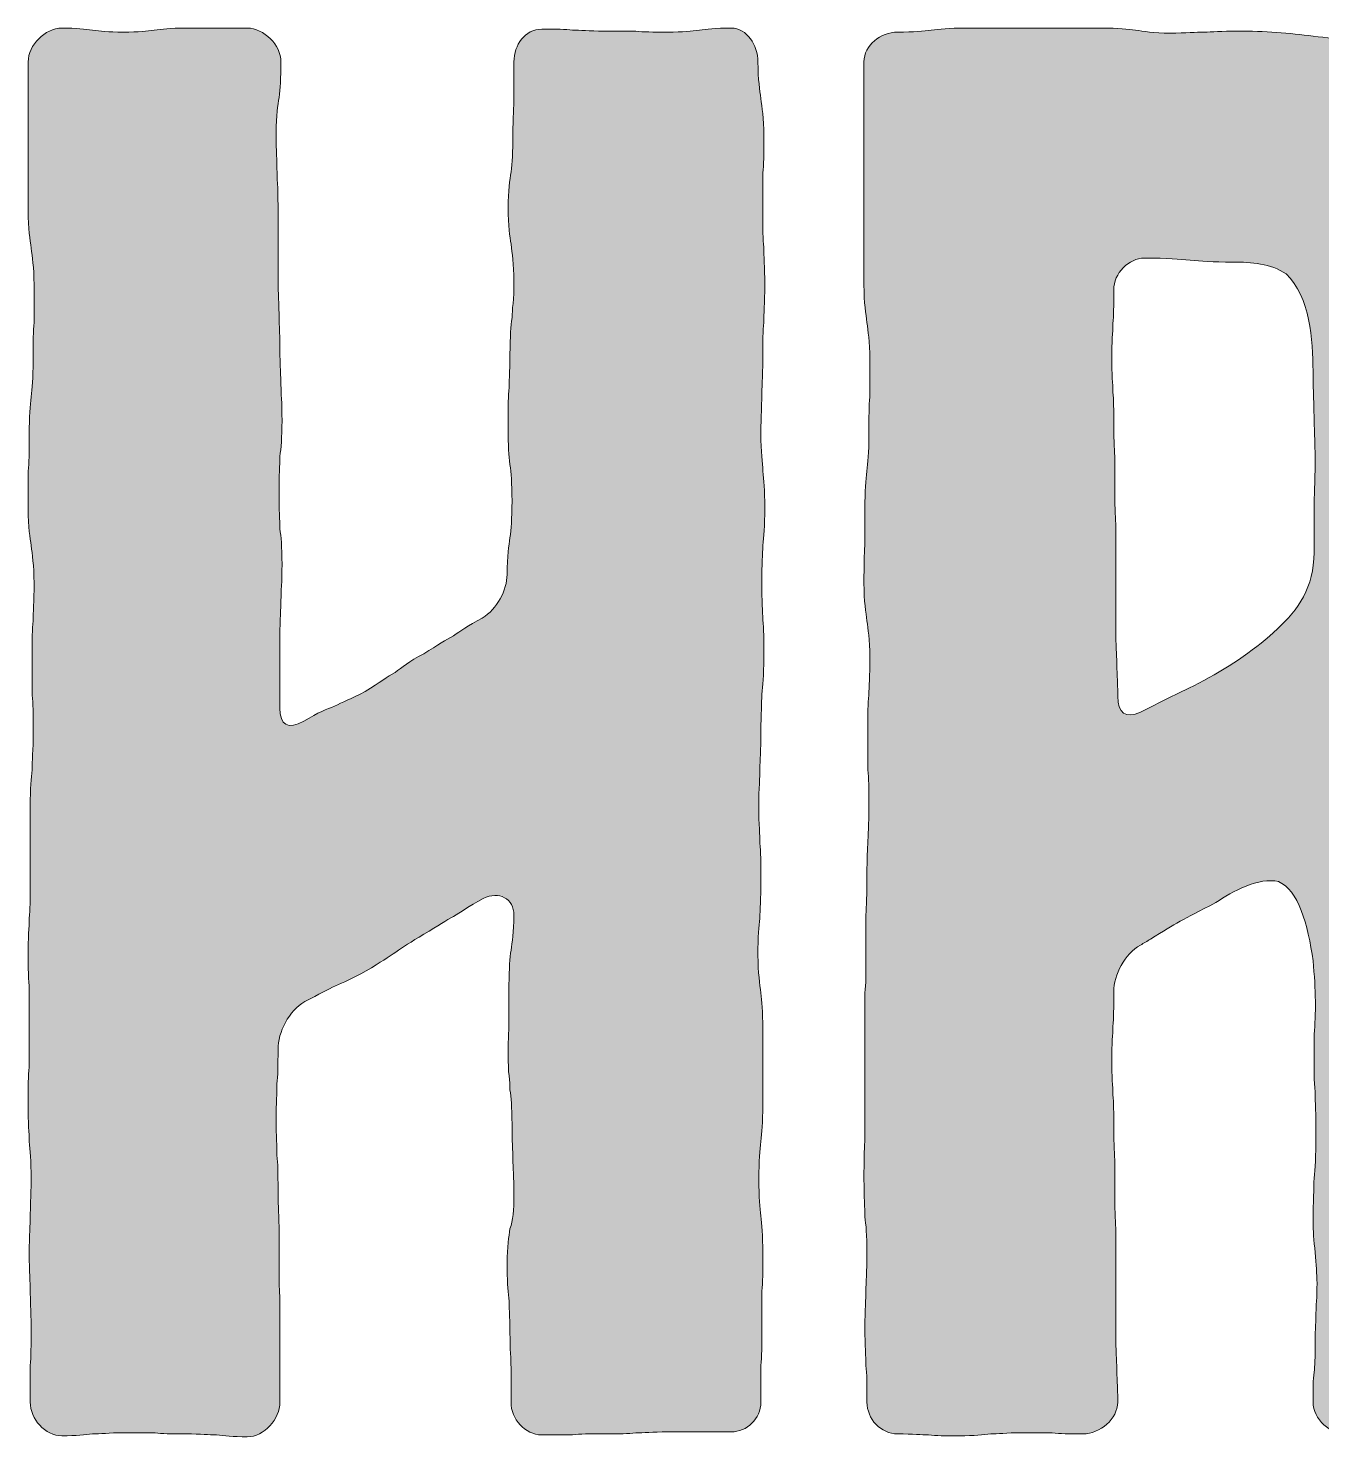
# Model space of a CAD drawing. Header units: inches. Extents: x 239 to 842, y -901 to -178.
# Drawn here: x 453.1 to 566.6, y -901.5 to -777.8 of the extents above; entities that cross this region are included whole.
import ezdxf

# ---------------------------------------------------------------- set-up
doc = ezdxf.new("R2010")
doc.units = ezdxf.units.IN
doc.header["$MEASUREMENT"] = 0
doc.layers.add('Layer 1', color=7, linetype='Continuous')

# ---------------------------------------------------------------- blocks, each defined once
blk = doc.blocks.new('block 3')
at = {"layer": 'Layer 1', "true_color": 0x040404}
h = blk.add_hatch(color=18, dxfattribs=at)
h.dxf.hatch_style = 2
edge = h.paths.add_edge_path()
edge.add_spline(control_points=[(511.98, -901.03), (511.98, -901.03), (509.2, -901.03), (509.2, -901.03), (507.8, -901.03), (507.11, -901.11), (506.41, -901.11), (505.72, -901.2), (505.02, -901.2), (503.63, -901.2), (502.24, -901.2), (501.54, -901.2), (500.84, -901.29), (500.84, -901.29), (498.15, -901.29), (498.15, -901.29), (496.67, -901.29), (495.45, -899.89), (495.45, -898.42), (495.45, -898.42), (495.45, -895.37), (495.45, -895.37), (495.45, -894.67), (495.36, -893.8), (495.36, -892.32), (495.36, -890.84), (495.27, -889.98), (495.27, -889.28), (495.19, -888.58), (495.1, -887.71), (495.1, -886.23), (495.1, -884.75), (495.27, -883.88), (495.36, -883.19), (495.62, -882.49), (495.71, -881.62), (495.71, -880.14), (495.71, -878.66), (495.62, -877.79), (495.62, -877.1), (495.62, -876.31), (495.54, -875.53), (495.54, -874.05), (495.54, -872.4), (495.45, -871.7), (495.36, -871.01), (495.36, -870.22), (495.19, -869.53), (495.19, -867.87), (495.19, -866.39), (495.27, -865.61), (495.27, -864.83), (495.27, -864.83), (495.27, -861.78), (495.27, -861.78), (495.27, -860.3), (495.36, -859.43), (495.45, -858.74), (495.54, -858.04), (495.71, -857.17), (495.71, -855.69), (495.71, -854.21), (494.4, -853.52), (493.01, -854.21), (491.71, -854.91), (491.01, -855.43), (490.4, -855.78), (489.79, -856.13), (489.1, -856.56), (487.79, -857.34), (486.66, -858.04), (485.96, -858.47), (485.35, -858.91), (484.66, -859.35), (484.05, -859.78), (482.74, -860.56), (481.44, -861.26), (480.74, -861.61), (480.05, -861.87), (479.35, -862.22), (478.65, -862.57), (477.35, -863.26), (475.96, -864.04), (475, -865.96), (475, -867.44), (475, -868.92), (475, -869.79), (474.91, -870.48), (474.91, -871.27), (474.83, -872.14), (474.83, -873.62), (474.83, -875.1), (474.91, -875.97), (474.91, -876.75), (475, -877.45), (475, -878.31), (475, -879.79), (475, -881.45), (475.09, -882.23), (475.09, -882.93), (475.09, -882.93), (475.09, -886.06), (475.09, -886.06), (475.09, -887.54), (475.09, -888.41), (475.17, -889.1), (475.17, -889.1), (475.17, -892.24), (475.17, -892.24), (475.17, -892.24), (475.17, -895.37), (475.17, -895.37), (475.17, -895.37), (475.17, -898.42), (475.17, -898.42), (475.17, -899.89), (473.78, -901.46), (472.3, -901.46), (471, -901.46), (470.3, -901.37), (469.61, -901.29), (468.91, -901.29), (468.3, -901.2), (466.91, -901.2), (465.52, -901.2), (464.82, -901.2), (464.21, -901.11), (464.21, -901.11), (461.43, -901.11), (461.43, -901.11), (460.12, -901.11), (459.42, -901.2), (458.73, -901.2), (458.03, -901.29), (457.34, -901.37), (456.03, -901.37), (454.55, -901.37), (453.25, -899.89), (453.25, -898.42), (453.25, -898.42), (453.25, -895.2), (453.25, -895.2), (453.33, -894.41), (453.33, -893.54), (453.33, -891.89), (453.33, -890.24), (453.25, -889.37), (453.25, -888.67), (453.25, -887.89), (453.16, -887.02), (453.16, -885.36), (453.16, -883.71), (453.25, -882.84), (453.25, -882.14), (453.25, -881.36), (453.33, -880.49), (453.33, -878.84), (453.33, -877.18), (453.25, -876.31), (453.16, -875.53), (453.16, -874.83), (453.07, -873.96), (453.07, -872.31), (453.07, -870.66), (453.07, -869.79), (453.16, -869), (453.16, -869), (453.16, -865.78), (453.16, -865.78), (453.16, -865.78), (453.16, -862.48), (453.16, -862.48), (453.16, -861.7), (453.07, -860.91), (453.07, -859.26), (453.07, -857.61), (453.16, -856.73), (453.16, -855.95), (453.25, -855.17), (453.25, -854.39), (453.25, -852.73), (453.25, -852.73), (453.25, -849.43), (453.25, -849.43), (453.25, -849.43), (453.25, -846.12), (453.25, -846.12), (453.25, -844.47), (453.33, -843.68), (453.42, -842.9), (453.42, -842.12), (453.51, -841.25), (453.51, -839.59), (453.51, -837.94), (453.51, -837.07), (453.42, -836.37), (453.42, -836.37), (453.42, -833.07), (453.42, -833.07), (453.42, -831.41), (453.42, -830.54), (453.51, -829.85), (453.51, -829.07), (453.59, -828.19), (453.59, -826.54), (453.59, -824.89), (453.42, -824.02), (453.33, -823.23), (453.25, -822.54), (453.07, -821.67), (453.07, -820.02), (453.07, -820.02), (453.07, -816.71), (453.07, -816.71), (453.16, -815.93), (453.16, -815.14), (453.16, -813.49), (453.16, -811.84), (453.25, -810.97), (453.33, -810.18), (453.42, -809.4), (453.51, -808.62), (453.51, -806.96), (453.51, -805.22), (453.51, -804.44), (453.59, -803.66), (453.59, -803.66), (453.59, -800.35), (453.59, -800.35), (453.59, -798.7), (453.42, -797.91), (453.33, -797.13), (453.25, -796.35), (453.07, -795.48), (453.07, -793.82), (453.07, -793.82), (453.07, -790.6), (453.07, -790.6), (453.07, -790.6), (453.07, -787.3), (453.07, -787.3), (453.07, -787.3), (453.07, -783.99), (453.07, -783.99), (453.07, -783.99), (453.07, -780.77), (453.07, -780.77), (453.07, -779.29), (454.55, -777.81), (456.03, -777.81), (457.34, -777.81), (458.03, -777.9), (458.73, -777.99), (459.42, -778.07), (460.03, -778.16), (461.43, -778.16), (462.82, -778.16), (463.51, -778.07), (464.12, -777.99), (464.82, -777.9), (465.52, -777.81), (466.91, -777.81), (466.91, -777.81), (469.61, -777.81), (469.61, -777.81), (469.61, -777.81), (472.3, -777.81), (472.3, -777.81), (473.78, -777.81), (475.26, -779.29), (475.26, -780.77), (475.26, -782.25), (475.17, -783.12), (475.09, -783.9), (475, -784.6), (474.83, -785.38), (474.83, -787.04), (474.83, -788.69), (474.91, -789.47), (474.91, -790.17), (474.91, -790.95), (475, -791.74), (475, -793.39), (475, -793.39), (475, -796.52), (475, -796.52), (475, -796.52), (475, -799.65), (475, -799.65), (475, -801.31), (475.09, -802.09), (475.09, -802.79), (475.09, -803.57), (475.17, -804.44), (475.17, -805.92), (475.17, -807.57), (475.26, -808.35), (475.26, -809.14), (475.26, -809.83), (475.35, -810.62), (475.35, -812.27), (475.35, -813.75), (475.26, -814.71), (475.17, -815.4), (475.17, -816.19), (475.09, -817.06), (475.09, -818.54), (475.09, -820.19), (475.17, -820.97), (475.17, -821.76), (475.26, -822.45), (475.35, -823.23), (475.35, -824.89), (475.35, -826.37), (475.26, -827.33), (475.26, -828.02), (475.26, -828.8), (475.17, -829.67), (475.17, -831.15), (475.17, -831.15), (475.17, -834.37), (475.17, -834.37), (475.17, -834.37), (475.17, -837.51), (475.17, -837.51), (475.17, -838.98), (475.87, -839.42), (477.26, -838.64), (478.57, -837.85), (479.26, -837.59), (479.96, -837.33), (480.66, -836.98), (481.35, -836.72), (482.66, -836.03), (483.96, -835.24), (484.57, -834.72), (485.27, -834.37), (485.88, -833.94), (486.49, -833.41), (487.79, -832.72), (489.1, -831.94), (489.71, -831.5), (490.4, -831.15), (491.01, -830.72), (491.62, -830.28), (492.93, -829.59), (494.23, -828.8), (495.1, -827.15), (495.1, -825.76), (495.1, -824.1), (495.27, -823.23), (495.36, -822.54), (495.45, -821.76), (495.54, -820.97), (495.54, -819.32), (495.54, -817.67), (495.45, -816.88), (495.36, -816.1), (495.27, -815.32), (495.19, -814.53), (495.19, -812.88), (495.19, -811.23), (495.19, -810.44), (495.27, -809.66), (495.27, -808.88), (495.36, -808.09), (495.36, -806.44), (495.36, -804.79), (495.45, -804.01), (495.54, -803.22), (495.54, -802.53), (495.71, -801.66), (495.71, -800), (495.71, -798.52), (495.54, -797.56), (495.45, -796.78), (495.36, -796.09), (495.19, -795.22), (495.19, -793.56), (495.19, -792.08), (495.36, -791.13), (495.45, -790.43), (495.54, -789.65), (495.62, -788.69), (495.62, -787.21), (495.62, -785.56), (495.71, -784.69), (495.71, -783.99), (495.71, -783.99), (495.71, -780.77), (495.71, -780.77), (495.71, -779.29), (496.67, -777.9), (498.15, -777.9), (499.45, -777.9), (500.23, -777.9), (500.84, -777.99), (501.54, -777.99), (502.24, -778.07), (503.63, -778.07), (503.63, -778.07), (506.41, -778.07), (506.41, -778.07), (507.11, -778.16), (507.8, -778.16), (509.2, -778.16), (510.59, -778.16), (511.29, -778.07), (511.98, -777.99), (512.59, -777.9), (513.37, -777.81), (514.77, -777.81), (516.16, -777.81), (517.12, -779.29), (517.12, -780.77), (517.12, -782.43), (517.29, -783.21), (517.38, -783.99), (517.46, -784.77), (517.64, -785.64), (517.64, -787.3), (517.64, -788.95), (517.64, -789.82), (517.55, -790.52), (517.55, -790.52), (517.55, -793.82), (517.55, -793.82), (517.55, -795.48), (517.55, -796.35), (517.64, -797.04), (517.64, -797.83), (517.72, -798.7), (517.72, -800.35), (517.72, -802), (517.64, -802.87), (517.64, -803.66), (517.55, -804.35), (517.55, -805.22), (517.55, -806.88), (517.55, -808.53), (517.46, -809.4), (517.46, -810.18), (517.46, -810.88), (517.38, -811.75), (517.38, -813.4), (517.38, -815.06), (517.55, -815.93), (517.55, -816.71), (517.64, -817.49), (517.72, -818.28), (517.72, -819.93), (517.72, -821.58), (517.64, -822.45), (517.55, -823.23), (517.55, -824.02), (517.46, -824.8), (517.46, -826.45), (517.46, -828.19), (517.55, -828.98), (517.55, -829.76), (517.64, -830.54), (517.64, -831.41), (517.64, -833.07), (517.64, -834.72), (517.55, -835.5), (517.46, -836.29), (517.46, -837.07), (517.38, -837.94), (517.38, -839.59), (517.38, -841.25), (517.29, -842.12), (517.29, -842.81), (517.29, -843.6), (517.2, -844.47), (517.2, -846.12), (517.2, -847.77), (517.29, -848.64), (517.29, -849.34), (517.38, -850.12), (517.38, -850.99), (517.38, -852.65), (517.38, -854.3), (517.29, -855.17), (517.29, -855.95), (517.2, -856.65), (517.12, -857.52), (517.12, -859.17), (517.12, -860.83), (517.29, -861.7), (517.38, -862.48), (517.46, -863.26), (517.55, -864.04), (517.55, -865.7), (517.55, -865.7), (517.55, -869), (517.55, -869), (517.55, -869), (517.55, -872.31), (517.55, -872.31), (517.55, -873.96), (517.46, -874.75), (517.38, -875.53), (517.29, -876.31), (517.2, -877.18), (517.2, -878.84), (517.2, -880.49), (517.29, -881.36), (517.38, -882.06), (517.46, -882.84), (517.55, -883.71), (517.55, -885.36), (517.55, -887.02), (517.55, -887.89), (517.46, -888.67), (517.46, -888.67), (517.46, -891.89), (517.46, -891.89), (517.46, -893.54), (517.46, -894.41), (517.38, -895.2), (517.38, -895.2), (517.38, -898.42), (517.38, -898.42), (517.38, -899.89), (516.16, -901.03), (514.77, -901.03), (514.77, -901.03), (511.98, -901.03), (511.98, -901.03)], knot_values=[0, 0, 0, 0, 1, 1, 1, 2, 2, 2, 3, 3, 3, 4, 4, 4, 5, 5, 5, 6, 6, 6, 7, 7, 7, 8, 8, 8, 9, 9, 9, 10, 10, 10, 11, 11, 11, 12, 12, 12, 13, 13, 13, 14, 14, 14, 15, 15, 15, 16, 16, 16, 17, 17, 17, 18, 18, 18, 19, 19, 19, 20, 20, 20, 21, 21, 21, 22, 22, 22, 23, 23, 23, 24, 24, 24, 25, 25, 25, 26, 26, 26, 27, 27, 27, 28, 28, 28, 29, 29, 29, 30, 30, 30, 31, 31, 31, 32, 32, 32, 33, 33, 33, 34, 34, 34, 35, 35, 35, 36, 36, 36, 37, 37, 37, 38, 38, 38, 39, 39, 39, 40, 40, 40, 41, 41, 41, 42, 42, 42, 43, 43, 43, 44, 44, 44, 45, 45, 45, 46, 46, 46, 47, 47, 47, 48, 48, 48, 49, 49, 49, 50, 50, 50, 51, 51, 51, 52, 52, 52, 53, 53, 53, 54, 54, 54, 55, 55, 55, 56, 56, 56, 57, 57, 57, 58, 58, 58, 59, 59, 59, 60, 60, 60, 61, 61, 61, 62, 62, 62, 63, 63, 63, 64, 64, 64, 65, 65, 65, 66, 66, 66, 67, 67, 67, 68, 68, 68, 69, 69, 69, 70, 70, 70, 71, 71, 71, 72, 72, 72, 73, 73, 73, 74, 74, 74, 75, 75, 75, 76, 76, 76, 77, 77, 77, 78, 78, 78, 79, 79, 79, 80, 80, 80, 81, 81, 81, 82, 82, 82, 83, 83, 83, 84, 84, 84, 85, 85, 85, 86, 86, 86, 87, 87, 87, 88, 88, 88, 89, 89, 89, 90, 90, 90, 91, 91, 91, 92, 92, 92, 93, 93, 93, 94, 94, 94, 95, 95, 95, 96, 96, 96, 97, 97, 97, 98, 98, 98, 99, 99, 99, 100, 100, 100, 101, 101, 101, 102, 102, 102, 103, 103, 103, 104, 104, 104, 105, 105, 105, 106, 106, 106, 107, 107, 107, 108, 108, 108, 109, 109, 109, 110, 110, 110, 111, 111, 111, 112, 112, 112, 113, 113, 113, 114, 114, 114, 115, 115, 115, 116, 116, 116, 117, 117, 117, 118, 118, 118, 119, 119, 119, 120, 120, 120, 121, 121, 121, 122, 122, 122, 123, 123, 123, 124, 124, 124, 125, 125, 125, 126, 126, 126, 127, 127, 127, 128, 128, 128, 129, 129, 129, 130, 130, 130, 131, 131, 131, 132, 132, 132, 133, 133, 133, 134, 134, 134, 135, 135, 135, 136, 136, 136, 137, 137, 137, 138, 138, 138, 139, 139, 139, 140, 140, 140, 141, 141, 141, 142, 142, 142, 143, 143, 143, 144, 144, 144, 145, 145, 145, 146, 146, 146, 147, 147, 147, 148, 148, 148, 149, 149, 149, 150, 150, 150, 151, 151, 151, 152, 152, 152, 153, 153, 153, 154, 154, 154, 155, 155, 155, 156, 156, 156, 157, 157, 157, 158, 158, 158, 159, 159, 159, 160, 160, 160, 161, 161, 161, 162, 162, 162, 163, 163, 163, 164, 164, 164, 165, 165, 165, 166, 166, 166, 167, 167, 167, 168, 168, 168, 169, 169, 169, 170, 170, 170, 171, 171, 171, 172, 172, 172, 173, 173, 173, 174, 174, 174, 175, 175, 175, 176, 176, 176, 176], degree=3, periodic=1)
h = blk.add_hatch(color=18, dxfattribs=at)
h.dxf.hatch_style = 2
edge = h.paths.add_edge_path()
edge.add_spline(control_points=[(587.86, -870.92), (587.77, -871.7), (587.6, -872.49), (587.6, -873.96), (587.6, -873.96), (587.6, -877.01), (587.6, -877.01), (587.51, -877.79), (587.51, -878.49), (587.51, -880.14), (587.51, -881.62), (587.68, -882.4), (587.77, -883.19), (587.86, -883.88), (588.03, -884.75), (588.03, -886.23), (588.03, -887.71), (587.95, -888.58), (587.95, -889.28), (587.86, -889.98), (587.86, -890.84), (587.86, -892.32), (587.86, -893.8), (587.77, -894.67), (587.77, -895.37), (587.77, -895.37), (587.77, -898.42), (587.77, -898.42), (587.77, -899.89), (586.64, -901.37), (585.16, -901.37), (583.77, -901.37), (583.07, -901.2), (582.46, -901.11), (581.77, -901.03), (581.07, -900.85), (579.68, -900.85), (578.37, -900.85), (577.68, -901.03), (576.98, -901.11), (576.37, -901.2), (575.68, -901.37), (574.28, -901.37), (572.89, -901.37), (572.2, -901.29), (571.59, -901.29), (571.59, -901.29), (568.8, -901.29), (568.8, -901.29), (567.41, -901.29), (565.84, -899.89), (565.84, -898.42), (565.84, -897.11), (565.84, -896.5), (565.93, -895.8), (566.02, -895.2), (566.02, -894.59), (566.02, -893.19), (566.02, -891.89), (566.1, -891.28), (566.1, -890.58), (566.1, -889.98), (566.19, -889.28), (566.19, -887.97), (566.19, -887.19), (566.1, -886.32), (566.02, -885.28), (565.93, -884.23), (565.84, -883.36), (565.84, -882.58), (565.84, -880.75), (565.93, -879.71), (565.93, -878.75), (566.02, -877.97), (566.1, -876.84), (566.1, -875.01), (566.1, -873.01), (566.02, -872.14), (566.02, -871.18), (565.93, -870.22), (565.93, -869.35), (565.93, -867.35), (565.93, -867.35), (565.93, -866.13), (565.93, -866.13), (566.1, -864.39), (566.1, -862.22), (565.84, -859.69), (565.41, -856.47), (564.54, -853.43), (562.8, -852.73), (561.15, -852.3), (558.71, -853.6), (557.32, -854.56), (554.27, -856.13), (553.92, -856.3), (551.57, -857.78), (551.31, -857.95), (550.96, -858.13), (550.7, -858.3), (549.31, -859.08), (548.35, -860.91), (548.35, -862.39), (548.35, -863.87), (548.35, -864.65), (548.27, -865.44), (548.27, -866.13), (548.18, -866.92), (548.18, -868.4), (548.18, -869.87), (548.27, -870.66), (548.27, -871.44), (548.35, -872.14), (548.35, -872.92), (548.35, -874.4), (548.35, -875.88), (548.44, -876.66), (548.44, -877.45), (548.44, -877.45), (548.44, -880.4), (548.44, -880.4), (548.44, -881.88), (548.53, -882.67), (548.53, -883.45), (548.53, -883.45), (548.53, -886.41), (548.53, -886.41), (548.53, -886.41), (548.53, -889.45), (548.53, -889.45), (548.53, -889.45), (548.53, -892.41), (548.53, -892.41), (548.53, -893.89), (548.62, -894.76), (548.62, -895.46), (548.62, -896.15), (548.7, -896.94), (548.7, -898.42), (548.7, -899.89), (547.14, -901.2), (545.66, -901.2), (544.35, -901.2), (543.65, -901.2), (542.96, -901.11), (542.96, -901.11), (540.26, -901.11), (540.26, -901.11), (538.87, -901.11), (538.17, -901.2), (537.56, -901.2), (536.87, -901.29), (536.17, -901.37), (534.78, -901.37), (533.47, -901.37), (532.78, -901.37), (532.08, -901.29), (531.47, -901.29), (530.78, -901.2), (529.38, -901.2), (527.9, -901.2), (526.69, -899.89), (526.69, -898.42), (526.69, -896.76), (526.69, -895.98), (526.6, -895.2), (526.6, -894.41), (526.51, -893.54), (526.51, -891.89), (526.51, -890.24), (526.6, -889.37), (526.6, -888.67), (526.6, -887.89), (526.69, -887.02), (526.69, -885.36), (526.69, -883.71), (526.6, -882.84), (526.51, -882.14), (526.51, -881.36), (526.43, -880.49), (526.43, -878.84), (526.43, -877.18), (526.43, -876.31), (526.51, -875.53), (526.51, -875.53), (526.51, -872.31), (526.51, -872.31), (526.51, -872.31), (526.51, -869), (526.51, -869), (526.51, -869), (526.51, -865.78), (526.51, -865.78), (526.51, -865.78), (526.51, -862.48), (526.51, -862.48), (526.6, -861.7), (526.6, -860.91), (526.6, -859.26), (526.6, -859.26), (526.6, -855.95), (526.6, -855.95), (526.6, -855.17), (526.69, -854.39), (526.69, -852.73), (526.69, -850.99), (526.69, -850.21), (526.77, -849.43), (526.77, -848.64), (526.86, -847.77), (526.86, -846.12), (526.86, -844.47), (526.86, -843.68), (526.77, -842.9), (526.77, -842.9), (526.77, -839.59), (526.77, -839.59), (526.77, -837.94), (526.77, -837.07), (526.86, -836.37), (526.86, -835.59), (526.95, -834.72), (526.95, -833.07), (526.95, -831.41), (526.77, -830.54), (526.69, -829.85), (526.6, -829.07), (526.43, -828.19), (526.43, -826.54), (526.43, -824.89), (526.43, -824.02), (526.51, -823.23), (526.51, -823.23), (526.51, -820.02), (526.51, -820.02), (526.51, -818.36), (526.6, -817.49), (526.69, -816.71), (526.77, -815.93), (526.86, -815.14), (526.86, -813.49), (526.86, -811.84), (526.86, -810.97), (526.95, -810.18), (526.95, -810.18), (526.95, -806.96), (526.95, -806.96), (526.95, -805.22), (526.77, -804.44), (526.69, -803.66), (526.6, -802.87), (526.43, -802), (526.43, -800.35), (526.43, -800.35), (526.43, -797.13), (526.43, -797.13), (526.43, -797.13), (526.43, -793.82), (526.43, -793.82), (526.43, -793.82), (526.43, -790.6), (526.43, -790.6), (526.43, -790.6), (526.43, -787.3), (526.43, -787.3), (526.43, -787.3), (526.43, -783.99), (526.43, -783.99), (526.43, -783.99), (526.43, -780.77), (526.43, -780.77), (526.43, -779.29), (527.9, -778.16), (529.38, -778.16), (530.86, -778.16), (531.65, -778.07), (532.34, -777.99), (533.04, -777.9), (533.91, -777.81), (535.3, -777.81), (535.3, -777.81), (538.35, -777.81), (538.35, -777.81), (538.35, -777.81), (541.31, -777.81), (541.31, -777.81), (541.31, -777.81), (544.26, -777.81), (544.26, -777.81), (544.26, -777.81), (547.31, -777.81), (547.31, -777.81), (548.79, -777.81), (549.57, -777.9), (550.27, -777.99), (550.96, -778.07), (551.83, -778.25), (553.31, -778.25), (554.71, -778.25), (555.58, -778.16), (556.27, -778.16), (556.97, -778.16), (557.75, -778.07), (559.23, -778.07), (561.58, -778.07), (563.76, -778.25), (565.84, -778.51), (568.19, -778.77), (570.28, -779.12), (572.28, -779.73), (574.46, -780.42), (576.46, -781.38), (578.29, -782.51), (580.03, -783.82), (581.51, -785.47), (582.81, -787.38), (584.12, -789.04), (585.25, -790.95), (586.03, -793.13), (586.64, -795.04), (587.16, -797.22), (587.42, -799.57), (587.68, -801.57), (587.86, -803.83), (587.86, -806.18), (587.86, -807.83), (587.86, -808.79), (587.95, -809.57), (587.95, -809.57), (587.95, -812.97), (587.95, -812.97), (587.95, -814.62), (587.86, -815.58), (587.77, -816.36), (587.68, -817.14), (587.51, -818.01), (587.51, -819.75), (587.51, -819.75), (587.51, -821.41), (587.51, -821.41), (587.6, -823.06), (587.6, -824.8), (587.34, -826.45), (587.08, -828.72), (586.64, -830.89), (585.94, -832.98), (585.16, -835.16), (584.2, -837.16), (582.9, -838.98), (581.51, -840.81), (579.85, -842.29), (577.85, -843.6), (580.03, -844.9), (581.77, -846.38), (583.16, -848.12), (584.47, -849.95), (585.42, -852.04), (586.12, -854.3), (586.55, -855.95), (586.9, -857.78), (587.08, -859.61), (587.08, -860.04), (587.08, -860.56), (587.16, -861.09), (587.25, -861.87), (587.42, -862.57), (587.51, -863.35), (587.86, -864.83), (588.03, -866.39), (588.03, -867.87), (588.03, -869.35), (587.95, -870.22), (587.86, -870.92)], knot_values=[0, 0, 0, 0, 1, 1, 1, 2, 2, 2, 3, 3, 3, 4, 4, 4, 5, 5, 5, 6, 6, 6, 7, 7, 7, 8, 8, 8, 9, 9, 9, 10, 10, 10, 11, 11, 11, 12, 12, 12, 13, 13, 13, 14, 14, 14, 15, 15, 15, 16, 16, 16, 17, 17, 17, 18, 18, 18, 19, 19, 19, 20, 20, 20, 21, 21, 21, 22, 22, 22, 23, 23, 23, 24, 24, 24, 25, 25, 25, 26, 26, 26, 27, 27, 27, 28, 28, 28, 29, 29, 29, 30, 30, 30, 31, 31, 31, 32, 32, 32, 33, 33, 33, 34, 34, 34, 35, 35, 35, 36, 36, 36, 37, 37, 37, 38, 38, 38, 39, 39, 39, 40, 40, 40, 41, 41, 41, 42, 42, 42, 43, 43, 43, 44, 44, 44, 45, 45, 45, 46, 46, 46, 47, 47, 47, 48, 48, 48, 49, 49, 49, 50, 50, 50, 51, 51, 51, 52, 52, 52, 53, 53, 53, 54, 54, 54, 55, 55, 55, 56, 56, 56, 57, 57, 57, 58, 58, 58, 59, 59, 59, 60, 60, 60, 61, 61, 61, 62, 62, 62, 63, 63, 63, 64, 64, 64, 65, 65, 65, 66, 66, 66, 67, 67, 67, 68, 68, 68, 69, 69, 69, 70, 70, 70, 71, 71, 71, 72, 72, 72, 73, 73, 73, 74, 74, 74, 75, 75, 75, 76, 76, 76, 77, 77, 77, 78, 78, 78, 79, 79, 79, 80, 80, 80, 81, 81, 81, 82, 82, 82, 83, 83, 83, 84, 84, 84, 85, 85, 85, 86, 86, 86, 87, 87, 87, 88, 88, 88, 89, 89, 89, 90, 90, 90, 91, 91, 91, 92, 92, 92, 93, 93, 93, 94, 94, 94, 95, 95, 95, 96, 96, 96, 97, 97, 97, 98, 98, 98, 99, 99, 99, 100, 100, 100, 101, 101, 101, 102, 102, 102, 103, 103, 103, 104, 104, 104, 105, 105, 105, 106, 106, 106, 107, 107, 107, 108, 108, 108, 109, 109, 109, 110, 110, 110, 111, 111, 111, 112, 112, 112, 113, 113, 113, 114, 114, 114, 115, 115, 115, 116, 116, 116, 117, 117, 117, 118, 118, 118, 119, 119, 119, 120, 120, 120, 121, 121, 121, 122, 122, 122, 123, 123, 123, 124, 124, 124, 124], degree=3, periodic=1)
edge = h.paths.add_edge_path()
edge.add_spline(control_points=[(565.93, -819.84), (565.93, -818.88), (566.02, -817.84), (566.02, -815.84), (566.02, -813.84), (565.93, -812.88), (565.93, -811.84), (565.93, -810.88), (565.84, -809.92), (565.84, -807.92), (565.84, -805.22), (565.58, -801.39), (563.49, -799.39), (562.1, -798.44), (560.45, -798.35), (558.8, -798.35), (556.97, -798.35), (556.01, -798.26), (555.05, -798.17), (554.1, -798.09), (553.14, -798), (551.05, -798), (549.66, -798), (548.35, -799.31), (548.35, -800.79), (548.35, -802.26), (548.35, -803.05), (548.27, -803.74), (548.27, -804.53), (548.18, -805.31), (548.18, -806.79), (548.18, -808.18), (548.27, -809.05), (548.27, -809.75), (548.35, -810.44), (548.35, -811.23), (548.35, -812.71), (548.35, -814.19), (548.44, -814.97), (548.44, -815.66), (548.44, -815.66), (548.44, -818.62), (548.44, -818.62), (548.44, -820.1), (548.53, -820.88), (548.53, -821.58), (548.53, -821.58), (548.53, -824.54), (548.53, -824.54), (548.53, -824.54), (548.53, -827.59), (548.53, -827.59), (548.53, -827.59), (548.53, -830.54), (548.53, -830.54), (548.53, -832.02), (548.62, -832.81), (548.62, -833.5), (548.62, -834.2), (548.7, -834.98), (548.7, -836.46), (548.7, -837.94), (549.4, -838.46), (550.7, -837.85), (550.7, -837.85), (553.49, -836.46), (553.49, -836.46), (554.18, -836.11), (554.97, -835.76), (556.27, -835.07), (558.71, -833.76), (560.88, -832.28), (562.71, -830.54), (564.54, -828.89), (565.93, -826.89), (565.93, -823.84), (565.93, -823.84), (565.93, -819.84), (565.93, -819.84)], knot_values=[0, 0, 0, 0, 1, 1, 1, 2, 2, 2, 3, 3, 3, 4, 4, 4, 5, 5, 5, 6, 6, 6, 7, 7, 7, 8, 8, 8, 9, 9, 9, 10, 10, 10, 11, 11, 11, 12, 12, 12, 13, 13, 13, 14, 14, 14, 15, 15, 15, 16, 16, 16, 17, 17, 17, 18, 18, 18, 19, 19, 19, 20, 20, 20, 21, 21, 21, 22, 22, 22, 23, 23, 23, 24, 24, 24, 25, 25, 25, 26, 26, 26, 26], degree=3, periodic=1)
at = {"layer": 'Layer 1', "lineweight": 0}
for points, knots in [([(511.98, -901.03), (511.98, -901.03), (509.2, -901.03), (509.2, -901.03), (507.8, -901.03), (507.11, -901.11), (506.41, -901.11), (505.72, -901.2), (505.02, -901.2), (503.63, -901.2), (502.24, -901.2), (501.54, -901.2), (500.84, -901.29), (500.84, -901.29), (498.15, -901.29), (498.15, -901.29), (496.67, -901.29), (495.45, -899.89), (495.45, -898.42), (495.45, -898.42), (495.45, -895.37), (495.45, -895.37), (495.45, -894.67), (495.36, -893.8), (495.36, -892.32), (495.36, -890.84), (495.27, -889.98), (495.27, -889.28), (495.19, -888.58), (495.1, -887.71), (495.1, -886.23), (495.1, -884.75), (495.27, -883.88), (495.36, -883.19), (495.62, -882.49), (495.71, -881.62), (495.71, -880.14), (495.71, -878.66), (495.62, -877.79), (495.62, -877.1), (495.62, -876.31), (495.54, -875.53), (495.54, -874.05), (495.54, -872.4), (495.45, -871.7), (495.36, -871.01), (495.36, -870.22), (495.19, -869.53), (495.19, -867.87), (495.19, -866.39), (495.27, -865.61), (495.27, -864.83), (495.27, -864.83), (495.27, -861.78), (495.27, -861.78), (495.27, -860.3), (495.36, -859.43), (495.45, -858.74), (495.54, -858.04), (495.71, -857.17), (495.71, -855.69), (495.71, -854.21), (494.4, -853.52), (493.01, -854.21), (491.71, -854.91), (491.01, -855.43), (490.4, -855.78), (489.79, -856.13), (489.1, -856.56), (487.79, -857.34), (486.66, -858.04), (485.96, -858.47), (485.35, -858.91), (484.66, -859.35), (484.05, -859.78), (482.74, -860.56), (481.44, -861.26), (480.74, -861.61), (480.05, -861.87), (479.35, -862.22), (478.65, -862.57), (477.35, -863.26), (475.96, -864.04), (475, -865.96), (475, -867.44), (475, -868.92), (475, -869.79), (474.91, -870.48), (474.91, -871.27), (474.83, -872.14), (474.83, -873.62), (474.83, -875.1), (474.91, -875.97), (474.91, -876.75), (475, -877.45), (475, -878.31), (475, -879.79), (475, -881.45), (475.09, -882.23), (475.09, -882.93), (475.09, -882.93), (475.09, -886.06), (475.09, -886.06), (475.09, -887.54), (475.09, -888.41), (475.17, -889.1), (475.17, -889.1), (475.17, -892.24), (475.17, -892.24), (475.17, -892.24), (475.17, -895.37), (475.17, -895.37), (475.17, -895.37), (475.17, -898.42), (475.17, -898.42), (475.17, -899.89), (473.78, -901.46), (472.3, -901.46), (471, -901.46), (470.3, -901.37), (469.61, -901.29), (468.91, -901.29), (468.3, -901.2), (466.91, -901.2), (465.52, -901.2), (464.82, -901.2), (464.21, -901.11), (464.21, -901.11), (461.43, -901.11), (461.43, -901.11), (460.12, -901.11), (459.42, -901.2), (458.73, -901.2), (458.03, -901.29), (457.34, -901.37), (456.03, -901.37), (454.55, -901.37), (453.25, -899.89), (453.25, -898.42), (453.25, -898.42), (453.25, -895.2), (453.25, -895.2), (453.33, -894.41), (453.33, -893.54), (453.33, -891.89), (453.33, -890.24), (453.25, -889.37), (453.25, -888.67), (453.25, -887.89), (453.16, -887.02), (453.16, -885.36), (453.16, -883.71), (453.25, -882.84), (453.25, -882.14), (453.25, -881.36), (453.33, -880.49), (453.33, -878.84), (453.33, -877.18), (453.25, -876.31), (453.16, -875.53), (453.16, -874.83), (453.07, -873.96), (453.07, -872.31), (453.07, -870.66), (453.07, -869.79), (453.16, -869), (453.16, -869), (453.16, -865.78), (453.16, -865.78), (453.16, -865.78), (453.16, -862.48), (453.16, -862.48), (453.16, -861.7), (453.07, -860.91), (453.07, -859.26), (453.07, -857.61), (453.16, -856.73), (453.16, -855.95), (453.25, -855.17), (453.25, -854.39), (453.25, -852.73), (453.25, -852.73), (453.25, -849.43), (453.25, -849.43), (453.25, -849.43), (453.25, -846.12), (453.25, -846.12), (453.25, -844.47), (453.33, -843.68), (453.42, -842.9), (453.42, -842.12), (453.51, -841.25), (453.51, -839.59), (453.51, -837.94), (453.51, -837.07), (453.42, -836.37), (453.42, -836.37), (453.42, -833.07), (453.42, -833.07), (453.42, -831.41), (453.42, -830.54), (453.51, -829.85), (453.51, -829.07), (453.59, -828.19), (453.59, -826.54), (453.59, -824.89), (453.42, -824.02), (453.33, -823.23), (453.25, -822.54), (453.07, -821.67), (453.07, -820.02), (453.07, -820.02), (453.07, -816.71), (453.07, -816.71), (453.16, -815.93), (453.16, -815.14), (453.16, -813.49), (453.16, -811.84), (453.25, -810.97), (453.33, -810.18), (453.42, -809.4), (453.51, -808.62), (453.51, -806.96), (453.51, -805.22), (453.51, -804.44), (453.59, -803.66), (453.59, -803.66), (453.59, -800.35), (453.59, -800.35), (453.59, -798.7), (453.42, -797.91), (453.33, -797.13), (453.25, -796.35), (453.07, -795.48), (453.07, -793.82), (453.07, -793.82), (453.07, -790.6), (453.07, -790.6), (453.07, -790.6), (453.07, -787.3), (453.07, -787.3), (453.07, -787.3), (453.07, -783.99), (453.07, -783.99), (453.07, -783.99), (453.07, -780.77), (453.07, -780.77), (453.07, -779.29), (454.55, -777.81), (456.03, -777.81), (457.34, -777.81), (458.03, -777.9), (458.73, -777.99), (459.42, -778.07), (460.03, -778.16), (461.43, -778.16), (462.82, -778.16), (463.51, -778.07), (464.12, -777.99), (464.82, -777.9), (465.52, -777.81), (466.91, -777.81), (466.91, -777.81), (469.61, -777.81), (469.61, -777.81), (469.61, -777.81), (472.3, -777.81), (472.3, -777.81), (473.78, -777.81), (475.26, -779.29), (475.26, -780.77), (475.26, -782.25), (475.17, -783.12), (475.09, -783.9), (475, -784.6), (474.83, -785.38), (474.83, -787.04), (474.83, -788.69), (474.91, -789.47), (474.91, -790.17), (474.91, -790.95), (475, -791.74), (475, -793.39), (475, -793.39), (475, -796.52), (475, -796.52), (475, -796.52), (475, -799.65), (475, -799.65), (475, -801.31), (475.09, -802.09), (475.09, -802.79), (475.09, -803.57), (475.17, -804.44), (475.17, -805.92), (475.17, -807.57), (475.26, -808.35), (475.26, -809.14), (475.26, -809.83), (475.35, -810.62), (475.35, -812.27), (475.35, -813.75), (475.26, -814.71), (475.17, -815.4), (475.17, -816.19), (475.09, -817.06), (475.09, -818.54), (475.09, -820.19), (475.17, -820.97), (475.17, -821.76), (475.26, -822.45), (475.35, -823.23), (475.35, -824.89), (475.35, -826.37), (475.26, -827.33), (475.26, -828.02), (475.26, -828.8), (475.17, -829.67), (475.17, -831.15), (475.17, -831.15), (475.17, -834.37), (475.17, -834.37), (475.17, -834.37), (475.17, -837.51), (475.17, -837.51), (475.17, -838.98), (475.87, -839.42), (477.26, -838.64), (478.57, -837.85), (479.26, -837.59), (479.96, -837.33), (480.66, -836.98), (481.35, -836.72), (482.66, -836.03), (483.96, -835.24), (484.57, -834.72), (485.27, -834.37), (485.88, -833.94), (486.49, -833.41), (487.79, -832.72), (489.1, -831.94), (489.71, -831.5), (490.4, -831.15), (491.01, -830.72), (491.62, -830.28), (492.93, -829.59), (494.23, -828.8), (495.1, -827.15), (495.1, -825.76), (495.1, -824.1), (495.27, -823.23), (495.36, -822.54), (495.45, -821.76), (495.54, -820.97), (495.54, -819.32), (495.54, -817.67), (495.45, -816.88), (495.36, -816.1), (495.27, -815.32), (495.19, -814.53), (495.19, -812.88), (495.19, -811.23), (495.19, -810.44), (495.27, -809.66), (495.27, -808.88), (495.36, -808.09), (495.36, -806.44), (495.36, -804.79), (495.45, -804.01), (495.54, -803.22), (495.54, -802.53), (495.71, -801.66), (495.71, -800), (495.71, -798.52), (495.54, -797.56), (495.45, -796.78), (495.36, -796.09), (495.19, -795.22), (495.19, -793.56), (495.19, -792.08), (495.36, -791.13), (495.45, -790.43), (495.54, -789.65), (495.62, -788.69), (495.62, -787.21), (495.62, -785.56), (495.71, -784.69), (495.71, -783.99), (495.71, -783.99), (495.71, -780.77), (495.71, -780.77), (495.71, -779.29), (496.67, -777.9), (498.15, -777.9), (499.45, -777.9), (500.23, -777.9), (500.84, -777.99), (501.54, -777.99), (502.24, -778.07), (503.63, -778.07), (503.63, -778.07), (506.41, -778.07), (506.41, -778.07), (507.11, -778.16), (507.8, -778.16), (509.2, -778.16), (510.59, -778.16), (511.29, -778.07), (511.98, -777.99), (512.59, -777.9), (513.37, -777.81), (514.77, -777.81), (516.16, -777.81), (517.12, -779.29), (517.12, -780.77), (517.12, -782.43), (517.29, -783.21), (517.38, -783.99), (517.46, -784.77), (517.64, -785.64), (517.64, -787.3), (517.64, -788.95), (517.64, -789.82), (517.55, -790.52), (517.55, -790.52), (517.55, -793.82), (517.55, -793.82), (517.55, -795.48), (517.55, -796.35), (517.64, -797.04), (517.64, -797.83), (517.72, -798.7), (517.72, -800.35), (517.72, -802), (517.64, -802.87), (517.64, -803.66), (517.55, -804.35), (517.55, -805.22), (517.55, -806.88), (517.55, -808.53), (517.46, -809.4), (517.46, -810.18), (517.46, -810.88), (517.38, -811.75), (517.38, -813.4), (517.38, -815.06), (517.55, -815.93), (517.55, -816.71), (517.64, -817.49), (517.72, -818.28), (517.72, -819.93), (517.72, -821.58), (517.64, -822.45), (517.55, -823.23), (517.55, -824.02), (517.46, -824.8), (517.46, -826.45), (517.46, -828.19), (517.55, -828.98), (517.55, -829.76), (517.64, -830.54), (517.64, -831.41), (517.64, -833.07), (517.64, -834.72), (517.55, -835.5), (517.46, -836.29), (517.46, -837.07), (517.38, -837.94), (517.38, -839.59), (517.38, -841.25), (517.29, -842.12), (517.29, -842.81), (517.29, -843.6), (517.2, -844.47), (517.2, -846.12), (517.2, -847.77), (517.29, -848.64), (517.29, -849.34), (517.38, -850.12), (517.38, -850.99), (517.38, -852.65), (517.38, -854.3), (517.29, -855.17), (517.29, -855.95), (517.2, -856.65), (517.12, -857.52), (517.12, -859.17), (517.12, -860.83), (517.29, -861.7), (517.38, -862.48), (517.46, -863.26), (517.55, -864.04), (517.55, -865.7), (517.55, -865.7), (517.55, -869), (517.55, -869), (517.55, -869), (517.55, -872.31), (517.55, -872.31), (517.55, -873.96), (517.46, -874.75), (517.38, -875.53), (517.29, -876.31), (517.2, -877.18), (517.2, -878.84), (517.2, -880.49), (517.29, -881.36), (517.38, -882.06), (517.46, -882.84), (517.55, -883.71), (517.55, -885.36), (517.55, -887.02), (517.55, -887.89), (517.46, -888.67), (517.46, -888.67), (517.46, -891.89), (517.46, -891.89), (517.46, -893.54), (517.46, -894.41), (517.38, -895.2), (517.38, -895.2), (517.38, -898.42), (517.38, -898.42), (517.38, -899.89), (516.16, -901.03), (514.77, -901.03), (514.77, -901.03), (511.98, -901.03), (511.98, -901.03)], [0, 0, 0, 0, 1, 1, 1, 2, 2, 2, 3, 3, 3, 4, 4, 4, 5, 5, 5, 6, 6, 6, 7, 7, 7, 8, 8, 8, 9, 9, 9, 10, 10, 10, 11, 11, 11, 12, 12, 12, 13, 13, 13, 14, 14, 14, 15, 15, 15, 16, 16, 16, 17, 17, 17, 18, 18, 18, 19, 19, 19, 20, 20, 20, 21, 21, 21, 22, 22, 22, 23, 23, 23, 24, 24, 24, 25, 25, 25, 26, 26, 26, 27, 27, 27, 28, 28, 28, 29, 29, 29, 30, 30, 30, 31, 31, 31, 32, 32, 32, 33, 33, 33, 34, 34, 34, 35, 35, 35, 36, 36, 36, 37, 37, 37, 38, 38, 38, 39, 39, 39, 40, 40, 40, 41, 41, 41, 42, 42, 42, 43, 43, 43, 44, 44, 44, 45, 45, 45, 46, 46, 46, 47, 47, 47, 48, 48, 48, 49, 49, 49, 50, 50, 50, 51, 51, 51, 52, 52, 52, 53, 53, 53, 54, 54, 54, 55, 55, 55, 56, 56, 56, 57, 57, 57, 58, 58, 58, 59, 59, 59, 60, 60, 60, 61, 61, 61, 62, 62, 62, 63, 63, 63, 64, 64, 64, 65, 65, 65, 66, 66, 66, 67, 67, 67, 68, 68, 68, 69, 69, 69, 70, 70, 70, 71, 71, 71, 72, 72, 72, 73, 73, 73, 74, 74, 74, 75, 75, 75, 76, 76, 76, 77, 77, 77, 78, 78, 78, 79, 79, 79, 80, 80, 80, 81, 81, 81, 82, 82, 82, 83, 83, 83, 84, 84, 84, 85, 85, 85, 86, 86, 86, 87, 87, 87, 88, 88, 88, 89, 89, 89, 90, 90, 90, 91, 91, 91, 92, 92, 92, 93, 93, 93, 94, 94, 94, 95, 95, 95, 96, 96, 96, 97, 97, 97, 98, 98, 98, 99, 99, 99, 100, 100, 100, 101, 101, 101, 102, 102, 102, 103, 103, 103, 104, 104, 104, 105, 105, 105, 106, 106, 106, 107, 107, 107, 108, 108, 108, 109, 109, 109, 110, 110, 110, 111, 111, 111, 112, 112, 112, 113, 113, 113, 114, 114, 114, 115, 115, 115, 116, 116, 116, 117, 117, 117, 118, 118, 118, 119, 119, 119, 120, 120, 120, 121, 121, 121, 122, 122, 122, 123, 123, 123, 124, 124, 124, 125, 125, 125, 126, 126, 126, 127, 127, 127, 128, 128, 128, 129, 129, 129, 130, 130, 130, 131, 131, 131, 132, 132, 132, 133, 133, 133, 134, 134, 134, 135, 135, 135, 136, 136, 136, 137, 137, 137, 138, 138, 138, 139, 139, 139, 140, 140, 140, 141, 141, 141, 142, 142, 142, 143, 143, 143, 144, 144, 144, 145, 145, 145, 146, 146, 146, 147, 147, 147, 148, 148, 148, 149, 149, 149, 150, 150, 150, 151, 151, 151, 152, 152, 152, 153, 153, 153, 154, 154, 154, 155, 155, 155, 156, 156, 156, 157, 157, 157, 158, 158, 158, 159, 159, 159, 160, 160, 160, 161, 161, 161, 162, 162, 162, 163, 163, 163, 164, 164, 164, 165, 165, 165, 166, 166, 166, 167, 167, 167, 168, 168, 168, 169, 169, 169, 170, 170, 170, 171, 171, 171, 172, 172, 172, 173, 173, 173, 174, 174, 174, 175, 175, 175, 176, 176, 176, 176]), ([(587.86, -870.92), (587.77, -871.7), (587.6, -872.49), (587.6, -873.96), (587.6, -873.96), (587.6, -877.01), (587.6, -877.01), (587.51, -877.79), (587.51, -878.49), (587.51, -880.14), (587.51, -881.62), (587.68, -882.4), (587.77, -883.19), (587.86, -883.88), (588.03, -884.75), (588.03, -886.23), (588.03, -887.71), (587.95, -888.58), (587.95, -889.28), (587.86, -889.98), (587.86, -890.84), (587.86, -892.32), (587.86, -893.8), (587.77, -894.67), (587.77, -895.37), (587.77, -895.37), (587.77, -898.42), (587.77, -898.42), (587.77, -899.89), (586.64, -901.37), (585.16, -901.37), (583.77, -901.37), (583.07, -901.2), (582.46, -901.11), (581.77, -901.03), (581.07, -900.85), (579.68, -900.85), (578.37, -900.85), (577.68, -901.03), (576.98, -901.11), (576.37, -901.2), (575.68, -901.37), (574.28, -901.37), (572.89, -901.37), (572.2, -901.29), (571.59, -901.29), (571.59, -901.29), (568.8, -901.29), (568.8, -901.29), (567.41, -901.29), (565.84, -899.89), (565.84, -898.42), (565.84, -897.11), (565.84, -896.5), (565.93, -895.8), (566.02, -895.2), (566.02, -894.59), (566.02, -893.19), (566.02, -891.89), (566.1, -891.28), (566.1, -890.58), (566.1, -889.98), (566.19, -889.28), (566.19, -887.97), (566.19, -887.19), (566.1, -886.32), (566.02, -885.28), (565.93, -884.23), (565.84, -883.36), (565.84, -882.58), (565.84, -880.75), (565.93, -879.71), (565.93, -878.75), (566.02, -877.97), (566.1, -876.84), (566.1, -875.01), (566.1, -873.01), (566.02, -872.14), (566.02, -871.18), (565.93, -870.22), (565.93, -869.35), (565.93, -867.35), (565.93, -867.35), (565.93, -866.13), (565.93, -866.13), (566.1, -864.39), (566.1, -862.22), (565.84, -859.69), (565.41, -856.47), (564.54, -853.43), (562.8, -852.73), (561.15, -852.3), (558.71, -853.6), (557.32, -854.56), (554.27, -856.13), (553.92, -856.3), (551.57, -857.78), (551.31, -857.95), (550.96, -858.13), (550.7, -858.3), (549.31, -859.08), (548.35, -860.91), (548.35, -862.39), (548.35, -863.87), (548.35, -864.65), (548.27, -865.44), (548.27, -866.13), (548.18, -866.92), (548.18, -868.4), (548.18, -869.87), (548.27, -870.66), (548.27, -871.44), (548.35, -872.14), (548.35, -872.92), (548.35, -874.4), (548.35, -875.88), (548.44, -876.66), (548.44, -877.45), (548.44, -877.45), (548.44, -880.4), (548.44, -880.4), (548.44, -881.88), (548.53, -882.67), (548.53, -883.45), (548.53, -883.45), (548.53, -886.41), (548.53, -886.41), (548.53, -886.41), (548.53, -889.45), (548.53, -889.45), (548.53, -889.45), (548.53, -892.41), (548.53, -892.41), (548.53, -893.89), (548.62, -894.76), (548.62, -895.46), (548.62, -896.15), (548.7, -896.94), (548.7, -898.42), (548.7, -899.89), (547.14, -901.2), (545.66, -901.2), (544.35, -901.2), (543.65, -901.2), (542.96, -901.11), (542.96, -901.11), (540.26, -901.11), (540.26, -901.11), (538.87, -901.11), (538.17, -901.2), (537.56, -901.2), (536.87, -901.29), (536.17, -901.37), (534.78, -901.37), (533.47, -901.37), (532.78, -901.37), (532.08, -901.29), (531.47, -901.29), (530.78, -901.2), (529.38, -901.2), (527.9, -901.2), (526.69, -899.89), (526.69, -898.42), (526.69, -896.76), (526.69, -895.98), (526.6, -895.2), (526.6, -894.41), (526.51, -893.54), (526.51, -891.89), (526.51, -890.24), (526.6, -889.37), (526.6, -888.67), (526.6, -887.89), (526.69, -887.02), (526.69, -885.36), (526.69, -883.71), (526.6, -882.84), (526.51, -882.14), (526.51, -881.36), (526.43, -880.49), (526.43, -878.84), (526.43, -877.18), (526.43, -876.31), (526.51, -875.53), (526.51, -875.53), (526.51, -872.31), (526.51, -872.31), (526.51, -872.31), (526.51, -869), (526.51, -869), (526.51, -869), (526.51, -865.78), (526.51, -865.78), (526.51, -865.78), (526.51, -862.48), (526.51, -862.48), (526.6, -861.7), (526.6, -860.91), (526.6, -859.26), (526.6, -859.26), (526.6, -855.95), (526.6, -855.95), (526.6, -855.17), (526.69, -854.39), (526.69, -852.73), (526.69, -850.99), (526.69, -850.21), (526.77, -849.43), (526.77, -848.64), (526.86, -847.77), (526.86, -846.12), (526.86, -844.47), (526.86, -843.68), (526.77, -842.9), (526.77, -842.9), (526.77, -839.59), (526.77, -839.59), (526.77, -837.94), (526.77, -837.07), (526.86, -836.37), (526.86, -835.59), (526.95, -834.72), (526.95, -833.07), (526.95, -831.41), (526.77, -830.54), (526.69, -829.85), (526.6, -829.07), (526.43, -828.19), (526.43, -826.54), (526.43, -824.89), (526.43, -824.02), (526.51, -823.23), (526.51, -823.23), (526.51, -820.02), (526.51, -820.02), (526.51, -818.36), (526.6, -817.49), (526.69, -816.71), (526.77, -815.93), (526.86, -815.14), (526.86, -813.49), (526.86, -811.84), (526.86, -810.97), (526.95, -810.18), (526.95, -810.18), (526.95, -806.96), (526.95, -806.96), (526.95, -805.22), (526.77, -804.44), (526.69, -803.66), (526.6, -802.87), (526.43, -802), (526.43, -800.35), (526.43, -800.35), (526.43, -797.13), (526.43, -797.13), (526.43, -797.13), (526.43, -793.82), (526.43, -793.82), (526.43, -793.82), (526.43, -790.6), (526.43, -790.6), (526.43, -790.6), (526.43, -787.3), (526.43, -787.3), (526.43, -787.3), (526.43, -783.99), (526.43, -783.99), (526.43, -783.99), (526.43, -780.77), (526.43, -780.77), (526.43, -779.29), (527.9, -778.16), (529.38, -778.16), (530.86, -778.16), (531.65, -778.07), (532.34, -777.99), (533.04, -777.9), (533.91, -777.81), (535.3, -777.81), (535.3, -777.81), (538.35, -777.81), (538.35, -777.81), (538.35, -777.81), (541.31, -777.81), (541.31, -777.81), (541.31, -777.81), (544.26, -777.81), (544.26, -777.81), (544.26, -777.81), (547.31, -777.81), (547.31, -777.81), (548.79, -777.81), (549.57, -777.9), (550.27, -777.99), (550.96, -778.07), (551.83, -778.25), (553.31, -778.25), (554.71, -778.25), (555.58, -778.16), (556.27, -778.16), (556.97, -778.16), (557.75, -778.07), (559.23, -778.07), (561.58, -778.07), (563.76, -778.25), (565.84, -778.51), (568.19, -778.77), (570.28, -779.12), (572.28, -779.73), (574.46, -780.42), (576.46, -781.38), (578.29, -782.51), (580.03, -783.82), (581.51, -785.47), (582.81, -787.38), (584.12, -789.04), (585.25, -790.95), (586.03, -793.13), (586.64, -795.04), (587.16, -797.22), (587.42, -799.57), (587.68, -801.57), (587.86, -803.83), (587.86, -806.18), (587.86, -807.83), (587.86, -808.79), (587.95, -809.57), (587.95, -809.57), (587.95, -812.97), (587.95, -812.97), (587.95, -814.62), (587.86, -815.58), (587.77, -816.36), (587.68, -817.14), (587.51, -818.01), (587.51, -819.75), (587.51, -819.75), (587.51, -821.41), (587.51, -821.41), (587.6, -823.06), (587.6, -824.8), (587.34, -826.45), (587.08, -828.72), (586.64, -830.89), (585.94, -832.98), (585.16, -835.16), (584.2, -837.16), (582.9, -838.98), (581.51, -840.81), (579.85, -842.29), (577.85, -843.6), (580.03, -844.9), (581.77, -846.38), (583.16, -848.12), (584.47, -849.95), (585.42, -852.04), (586.12, -854.3), (586.55, -855.95), (586.9, -857.78), (587.08, -859.61), (587.08, -860.04), (587.08, -860.56), (587.16, -861.09), (587.25, -861.87), (587.42, -862.57), (587.51, -863.35), (587.86, -864.83), (588.03, -866.39), (588.03, -867.87), (588.03, -869.35), (587.95, -870.22), (587.86, -870.92)], [0, 0, 0, 0, 1, 1, 1, 2, 2, 2, 3, 3, 3, 4, 4, 4, 5, 5, 5, 6, 6, 6, 7, 7, 7, 8, 8, 8, 9, 9, 9, 10, 10, 10, 11, 11, 11, 12, 12, 12, 13, 13, 13, 14, 14, 14, 15, 15, 15, 16, 16, 16, 17, 17, 17, 18, 18, 18, 19, 19, 19, 20, 20, 20, 21, 21, 21, 22, 22, 22, 23, 23, 23, 24, 24, 24, 25, 25, 25, 26, 26, 26, 27, 27, 27, 28, 28, 28, 29, 29, 29, 30, 30, 30, 31, 31, 31, 32, 32, 32, 33, 33, 33, 34, 34, 34, 35, 35, 35, 36, 36, 36, 37, 37, 37, 38, 38, 38, 39, 39, 39, 40, 40, 40, 41, 41, 41, 42, 42, 42, 43, 43, 43, 44, 44, 44, 45, 45, 45, 46, 46, 46, 47, 47, 47, 48, 48, 48, 49, 49, 49, 50, 50, 50, 51, 51, 51, 52, 52, 52, 53, 53, 53, 54, 54, 54, 55, 55, 55, 56, 56, 56, 57, 57, 57, 58, 58, 58, 59, 59, 59, 60, 60, 60, 61, 61, 61, 62, 62, 62, 63, 63, 63, 64, 64, 64, 65, 65, 65, 66, 66, 66, 67, 67, 67, 68, 68, 68, 69, 69, 69, 70, 70, 70, 71, 71, 71, 72, 72, 72, 73, 73, 73, 74, 74, 74, 75, 75, 75, 76, 76, 76, 77, 77, 77, 78, 78, 78, 79, 79, 79, 80, 80, 80, 81, 81, 81, 82, 82, 82, 83, 83, 83, 84, 84, 84, 85, 85, 85, 86, 86, 86, 87, 87, 87, 88, 88, 88, 89, 89, 89, 90, 90, 90, 91, 91, 91, 92, 92, 92, 93, 93, 93, 94, 94, 94, 95, 95, 95, 96, 96, 96, 97, 97, 97, 98, 98, 98, 99, 99, 99, 100, 100, 100, 101, 101, 101, 102, 102, 102, 103, 103, 103, 104, 104, 104, 105, 105, 105, 106, 106, 106, 107, 107, 107, 108, 108, 108, 109, 109, 109, 110, 110, 110, 111, 111, 111, 112, 112, 112, 113, 113, 113, 114, 114, 114, 115, 115, 115, 116, 116, 116, 117, 117, 117, 118, 118, 118, 119, 119, 119, 120, 120, 120, 121, 121, 121, 122, 122, 122, 123, 123, 123, 124, 124, 124, 124]), ([(565.93, -819.84), (565.93, -818.88), (566.02, -817.84), (566.02, -815.84), (566.02, -813.84), (565.93, -812.88), (565.93, -811.84), (565.93, -810.88), (565.84, -809.92), (565.84, -807.92), (565.84, -805.22), (565.58, -801.39), (563.49, -799.39), (562.1, -798.44), (560.45, -798.35), (558.8, -798.35), (556.97, -798.35), (556.01, -798.26), (555.05, -798.17), (554.1, -798.09), (553.14, -798), (551.05, -798), (549.66, -798), (548.35, -799.31), (548.35, -800.79), (548.35, -802.26), (548.35, -803.05), (548.27, -803.74), (548.27, -804.53), (548.18, -805.31), (548.18, -806.79), (548.18, -808.18), (548.27, -809.05), (548.27, -809.75), (548.35, -810.44), (548.35, -811.23), (548.35, -812.71), (548.35, -814.19), (548.44, -814.97), (548.44, -815.66), (548.44, -815.66), (548.44, -818.62), (548.44, -818.62), (548.44, -820.1), (548.53, -820.88), (548.53, -821.58), (548.53, -821.58), (548.53, -824.54), (548.53, -824.54), (548.53, -824.54), (548.53, -827.59), (548.53, -827.59), (548.53, -827.59), (548.53, -830.54), (548.53, -830.54), (548.53, -832.02), (548.62, -832.81), (548.62, -833.5), (548.62, -834.2), (548.7, -834.98), (548.7, -836.46), (548.7, -837.94), (549.4, -838.46), (550.7, -837.85), (550.7, -837.85), (553.49, -836.46), (553.49, -836.46), (554.18, -836.11), (554.97, -835.76), (556.27, -835.07), (558.71, -833.76), (560.88, -832.28), (562.71, -830.54), (564.54, -828.89), (565.93, -826.89), (565.93, -823.84), (565.93, -823.84), (565.93, -819.84), (565.93, -819.84)], [0, 0, 0, 0, 1, 1, 1, 2, 2, 2, 3, 3, 3, 4, 4, 4, 5, 5, 5, 6, 6, 6, 7, 7, 7, 8, 8, 8, 9, 9, 9, 10, 10, 10, 11, 11, 11, 12, 12, 12, 13, 13, 13, 14, 14, 14, 15, 15, 15, 16, 16, 16, 17, 17, 17, 18, 18, 18, 19, 19, 19, 20, 20, 20, 21, 21, 21, 22, 22, 22, 23, 23, 23, 24, 24, 24, 25, 25, 25, 26, 26, 26, 26])]:
    blk.add_open_spline(points, degree=3, knots=knots, dxfattribs=at)
blk = doc.blocks.new('block 2')
at = {"layer": 'Layer 1'}
blk.add_blockref('block 3', (0, 0), dxfattribs=at)

msp = doc.modelspace()

# ---------------------------------------------------------------- block references
at = {"layer": 'Layer 1'}
msp.add_blockref('block 2', (0, 0), dxfattribs=at)

doc.saveas('drawing.dxf')
